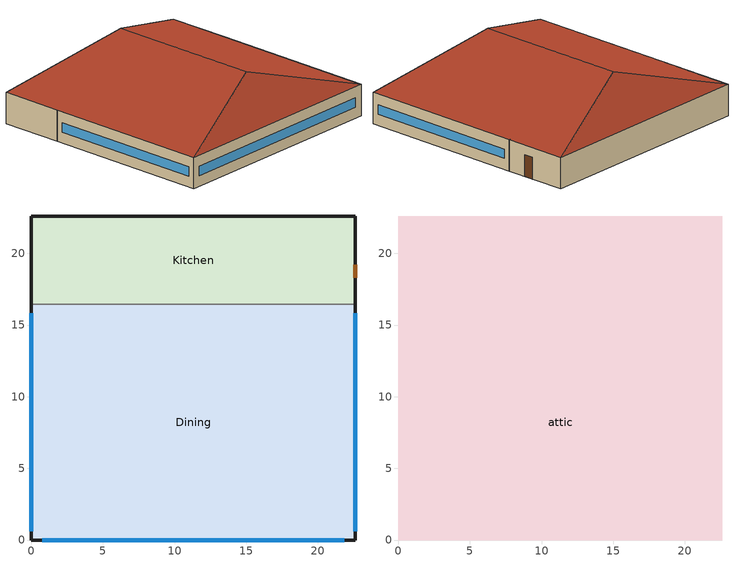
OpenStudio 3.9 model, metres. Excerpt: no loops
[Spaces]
Kitchen
 floor ground (Foundation F 1.26W/m*K Perim 34.94m Area 139.41m2): 22.61,22.61 22.61,16.44 0,16.44 0,22.61 z0
 wall outside: 22.61,16.44 22.61,22.61 0,22.61 0,16.44 z0:3.05
 wall to Dining: 0,16.44 22.61,16.44 z0:3.05
 door: 22.61,18.29 22.61,19.21 z0:2.13
Dining
 floor ground (Foundation F 1.26W/m*K Perim 55.49m Area 371.75m2): 22.61,16.44 22.61,0 0,0 0,16.44 z0
 wall outside: 0,16.44 0,0 22.61,0 22.61,16.44 z0:3.05
 window: 0,15.84 0,0.6 / 22.61,0.6 22.61,15.84 / 0.75,0 21.86,0 z1.07:1.98
attic
 floor to Dining: 22.61,16.44 22.61,0 0,0 0,16.44 z3.05
 floor to Kitchen: 22.61,22.61 22.61,16.44 0,16.44 0,22.61 z3.05
 roof outside: 11.3,18.84,6.82 22.61,22.61,3.05 0,22.61,3.05; 11.3,3.77,6.82 0,0,3.05 22.61,0,3.05; 11.3,18.84,6.82 0,22.61,3.05 0,0,3.05 11.3,3.77,6.82; 11.3,3.77,6.82 22.61,0,3.05 22.61,22.61,3.05 11.3,18.84,6.82
[Site]
New York-John F Kennedy Intl AP_NY_USA: Latitude {deg}=40.65; Longitude {deg}=-73.8; Time Zone {hr}=-5; Elevation {m}=5; Terrain=City
[Building]
-FullServiceRestaurant-ASHRAE 169-2013-4A created: 2025-11-20 23:39:47 +0000: North Axis {deg}=0; Default Construction Set=90.1-2004 - FullSrvRest - ASHRAE 169-2013-4A; Standards Number of Stories=1; Standards Number of Above Ground Stories=1; Standards Building Type=FullServiceRestaurant
[SizingPeriod:DesignDay] Barometric Pressure {Pa}=101241; Rain Indicator=No; Snow Indicator=No; Day of Month=21; Daylight Saving Time Indicator=No; Humidity Condition Type=Wetbulb; Dry-Bulb Temperature Range Modifier Type=DefaultMultipliers
Name | Maximum Dry-Bulb Temperature {C} | Daily Dry-Bulb Temperature Range {deltaC} | Wind Speed {m/s} | Wind Direction {deg} | Month | Day Type | Wetbulb or DewPoint at Maximum Dry-Bulb {C} | Solar Model Indicator | ASHRAE Clear Sky Optical Depth for Beam Irradiance | ASHRAE Clear Sky Optical Depth for Diffuse Irradiance | Sky Clearness
New.York-John.F.Kennedy.Intl.AP_NY_USA Ann Clg .4% Condns DB=>MWB | 32.1 | 7.4 | 5.6 | 230 | 7 | SummerDesignDay | 23.1 | ASHRAETau | 0.541 | 1.8
New.York-John.F.Kennedy.Intl.AP_NY_USA Ann Clg .4% Condns WB=>MDB | 29.1 | 7.4 | 5.6 | 230 | 7 | SummerDesignDay | 25 | ASHRAETau | 0.541 | 1.8
New.York-John.F.Kennedy.Intl.AP_NY_USA Ann Htg 99.6% Condns DB | -10.7 | 0 | 7.5 | 320 | 1 | WinterDesignDay | -10.7 | ASHRAEClearSky |  |  | 0
[ClimateZones]
Climate Zone Institution Name 1=ASHRAE; Climate Zone Document Name 1=ANSI/ASHRAE Standard 169; Climate Zone Document Year 1=2006; Climate Zone Value 1=4A
[Site:WaterMainsTemperature]
Calculation Method=Correlation; Annual Average Outdoor Air Temperature {C}=12.4667; Maximum Difference In Monthly Average Outdoor Air Temperatures {deltaC}=25.2
[Site:GroundTemperature:Shallow]
6, 2.1, 1.1, 2, 7.2, 13.1, 18.7, 22.7, 23.9, 22, 17.5, 11.7
[Site:GroundTemperature:Deep]
11.8, 9, 7.2, 6.7, 7.7, 10.1, 13, 15.9, 17.8, 18.2, 17.1, 14.8
[Site:GroundTemperature:FCfactorMethod]
January Ground Temperature {C}=14; February Ground Temperature {C}=7.3; March Ground Temperature {C}=3.3; April Ground Temperature {C}=1.2; May Ground Temperature {C}=-0.2; June Ground Temperature {C}=5.6; July Ground Temperature {C}=10.9; August Ground Temperature {C}=16.1; September Ground Temperature {C}=21.7; October Ground Temperature {C}=25; November Ground Temperature {C}=24.8; December Ground Temperature {C}=19.9
[Material:NoMass] Thermal Absorptance=0.9; Solar Absorptance=0.7
Name | Roughness | Thermal Resistance {m2-K/W} | Visible Absorptance
CP02 CARPET PAD | VeryRough | 0.21648 | 0.8
Typical Insulation R-6.78 | Smooth | 1.19347 | 0.7
Typical Carpet Pad | Smooth | 0.21648 | 0.8
Typical Insulation R-5.89 | Smooth | 1.03652 | 0.7
Typical Insulation R-27.78; Typical Insulation R-27.78 1 | Smooth | 4.8919 | 0.7
Typical Insulation R-0.58 | Smooth | 0.101875 | 0.7
Typical Insulation R-0.01 | Smooth | 0.001 | 0.7
[Material]
Name | Roughness | Thickness {m} | Conductivity {W/m-K} | Density {kg/m3} | Specific Heat {J/kg-K} | Thermal Absorptance | Solar Absorptance | Visible Absorptance
100mm Normalweight concrete floor | MediumSmooth | 0.1016 | 2.31 | 2322 | 832
G01 13mm gypsum board | Smooth | 0.0127 | 0.16 | 800 | 1090 | 0.9 | 0.7 | 0.5
4 in. Normalweight Concrete Floor | MediumRough | 0.1016 | 2.31 | 2322 | 832 | 0.9 | 0.7 | 0.7
25mm Stucco | Smooth | 0.0254 | 0.72 | 1856 | 840 | 0.9 | 0.7 | 0.7
5/8 in. Gypsum Board | MediumSmooth | 0.0159 | 0.16 | 800 | 1090 | 0.9 | 0.7 | 0.7
6 in. Normalweight Concrete Floor | MediumRough | 0.1524 | 2.31 | 2322 | 832 | 0.9 | 0.7 | 0.7
8 in. Concrete Block Basement Wall | MediumRough | 0.2032 | 1.326 | 1842 | 912 | 0.9 | 0.7 | 0.7
F08 Metal surface | Smooth | 0.0008 | 45.28 | 7824 | 500 | 0.9 | 0.7 | 0.7
G05 25mm wood | MediumSmooth | 0.0254 | 0.15 | 608 | 1630 | 0.9 | 0.5 | 0.5
5/8 in. Plywood | Smooth | 0.0159 | 0.12 | 544 | 1210 | 0.9 | 0.7 | 0.7
Asphalt Shingles | VeryRough | 0.0032 | 0.04 | 1120 | 1260 | 0.9 | 0.7 | 0.7
Std Wood 6inch | MediumSmooth | 0.15 | 0.12 | 540 | 1210 | 0.9 | 0.7 | 0.7
[Construction:FfactorGroundFloor] F-Factor {W/m-K}=1.26344
Name | Area {m2} | PerimeterExposed {m}
Foundation F 1.26W/m*K Perim 55.49m Area 371.75m2 | 371.748 | 55.4941
Foundation F 1.26W/m*K Perim 34.94m Area 139.41m2 | 139.405 | 34.9407
[DefaultConstructionSet]
Name | Default Exterior Surface Constructions | Default Interior Surface Constructions | Default Ground Contact Surface Constructions | Default Exterior SubSurface Constructions | Default Interior SubSurface Constructions | Interior Partition Construction
90.1-2004 - FullSrvRest - ASHRAE 169-2013-4A | Default Surface Constructions 1 | Default Surface Constructions 2 | Default Surface Constructions 3 | Default Sub Surface Constructions 1 | Default Sub Surface Constructions 2 | Typical Interior Partition
90.1-2004 -  - Attic - ASHRAE 169-2013-4A | Default Surface Constructions 4 | Default Surface Constructions 5 | Default Surface Constructions 6 | Default Sub Surface Constructions 3 | Default Sub Surface Constructions 4
[DefaultSurfaceConstructions]
Name | Floor Construction | Wall Construction | Roof Ceiling Construction
Default Surface Constructions 1 | Typical Insulated Exterior Mass Floor R-9.35 | Typical Insulated Steel Framed Exterior Wall R-8.06 | Typical Wood Joist Attic Floor R-29.41
Default Surface Constructions 2 | Typical Interior Floor | Typical Interior Wall | Typical Interior Ceiling
Default Surface Constructions 3 | Typical Insulated Carpeted 6in Slab Floor | Typical Insulated Basement Mass Wall
Default Surface Constructions 4 | Typical Attic Soffit |  | Typical Uninsulated Wood Joist Attic Roof
Default Surface Constructions 5 | Typical Wood Joist Attic Floor R-29.41 1
Default Surface Constructions 6
[Construction]
Typical Insulated Exterior Mass Floor R-9.35: Typical Insulation R-6.78, 4 in. Normalweight Concrete Floor, Typical Carpet Pad
Typical Insulated Steel Framed Exterior Wall R-8.06: 25mm Stucco, 5/8 in. Gypsum Board, Typical Insulation R-5.89, 5/8 in. Gypsum Board
Typical Wood Joist Attic Floor R-29.41: 5/8 in. Gypsum Board, Typical Insulation R-27.78
Typical Interior Floor: 100mm Normalweight concrete floor, CP02 CARPET PAD
Typical Interior Wall: G01 13mm gypsum board, G01 13mm gypsum board
Typical Interior Ceiling: CP02 CARPET PAD, 100mm Normalweight concrete floor
Typical Insulated Carpeted 6in Slab Floor: 6 in. Normalweight Concrete Floor, Typical Carpet Pad
Typical Insulated Basement Mass Wall: 8 in. Concrete Block Basement Wall
U 0.57 SHGC 0.39 Simple Glazing: U 0.57 SHGC 0.39 Simple Glazing
U 0.67 SHGC 0.39 Simple Glazing: U 0.67 SHGC 0.39 Simple Glazing
Typical Insulated Metal Door R-1.43: F08 Metal surface, Typical Insulation R-0.58
Typical Overhead Door R-0.86: Typical Insulation R-0.01
U 1.17 SHGC 0.49 Simple Glazing: U 1.17 SHGC 0.49 Simple Glazing
Typical Interior Window: Clear 3mm
Typical Interior Door; Typical Interior Partition: G05 25mm wood
Typical Attic Soffit: 5/8 in. Plywood
Typical Uninsulated Wood Joist Attic Roof: Asphalt Shingles, 5/8 in. Plywood
Typical Wood Joist Attic Floor R-29.41 1: 5/8 in. Gypsum Board, Typical Insulation R-27.78 1
InteriorFurnishings: Std Wood 6inch
[DefaultSubSurfaceConstructions]
Name | Fixed Window Construction | Operable Window Construction | Door Construction | Glass Door Construction | Overhead Door Construction | Skylight Construction | Tubular Daylight Dome Construction | Tubular Daylight Diffuser Construction
Default Sub Surface Constructions 1 | U 0.57 SHGC 0.39 Simple Glazing | U 0.67 SHGC 0.39 Simple Glazing | Typical Insulated Metal Door R-1.43 | U 0.67 SHGC 0.39 Simple Glazing | Typical Overhead Door R-0.86 | U 1.17 SHGC 0.49 Simple Glazing | Typical Interior Window | Typical Interior Window
Default Sub Surface Constructions 2 | Typical Interior Window | Typical Interior Window | Typical Interior Door
Default Sub Surface Constructions 3; Default Sub Surface Constructions 4
[WindowMaterial:SimpleGlazingSystem] Visible Transmittance=0.81
Name | U-Factor {W/m2-K} | Solar Heat Gain Coefficient
U 0.57 SHGC 0.39 Simple Glazing | 3.23661 | 0.39
U 0.67 SHGC 0.39 Simple Glazing | 3.80444 | 0.39
U 1.17 SHGC 0.49 Simple Glazing | 6.64357 | 0.49
[WindowMaterial:Glazing]
Clear 3mm: Optical Data Type=SpectralAverage; Thickness {m}=0.003; Solar Transmittance at Normal Incidence=0.837; Front Side Solar Reflectance at Normal Incidence=0.075; Back Side Solar Reflectance at Normal Incidence=0.075; Visible Transmittance at Normal Incidence=0.898; Front Side Visible Reflectance at Normal Incidence=0.081; Back Side Visible Reflectance at Normal Incidence=0.081; Infrared Transmittance at Normal Incidence=0; Front Side Infrared Hemispherical Emissivity=0.84; Back Side Infrared Hemispherical Emissivity=0.84; Conductivity {W/m-K}=0.9; Dirt Correction Factor for Solar and Visible Transmittance=1; Solar Diffusing=No
[Space]
Name | Space Type | Building Story | Thermal Zone | Part of Total Floor Area
Kitchen | FullServiceRestaurant Kitchen | Building Story 1 | Kitchen ZN | Yes
Dining | FullServiceRestaurant Dining | Building Story 1 | Dining ZN | Yes
attic | FullServiceRestaurant Attic | Building Story 2 | attic ZN | No
[BuildingStory]
Name | Nominal Z Coordinate {m}
Building Story 1 | 0
Building Story 2 | 3.0488
[SpaceType] Standards Building Type=FullServiceRestaurant
Name | Default Schedule Set | Design Specification Outdoor Air Object | Standards Space Type | Default Construction Set
FullServiceRestaurant Dining | FullServiceRestaurant Dining Schedule Set | FullServiceRestaurant Dining Ventilation | Dining
FullServiceRestaurant Kitchen | FullServiceRestaurant Kitchen Schedule Set | FullServiceRestaurant Kitchen Ventilation | Kitchen
FullServiceRestaurant Attic | FullServiceRestaurant Attic Schedule Set | FullServiceRestaurant Attic Ventilation | Attic | 90.1-2004 -  - Attic - ASHRAE 169-2013-4A
[DesignSpecification:OutdoorAir]
Name | Outdoor Air Flow per Person {m3/s-person} | Outdoor Air Flow per Floor Area {m3/s-m2} | Outdoor Air Flow Air Changes per Hour {1/hr} | Outdoor Air Method | Outdoor Air Flow Rate {m3/s}
FullServiceRestaurant Attic Ventilation | 0 | 0 | 0
FullServiceRestaurant Dining Ventilation | 0.00943895 |  |  | Sum
FullServiceRestaurant Kitchen Ventilation | 0 | 0 |  | Sum | 1.87712
[DefaultScheduleSet]
Name | Number of People Schedule | People Activity Level Schedule | Lighting Schedule | Electric Equipment Schedule | Gas Equipment Schedule
FullServiceRestaurant Attic Schedule Set
FullServiceRestaurant Dining Schedule Set | RestaurantSitDown BLDG_OCC_SCH | RestaurantSitDown ACTIVITY_SCH | RestaurantSitDown BLDG_LIGHT_KITCHEN_SCH_2004_2007 | RestaurantSitDown BLDG_EQUIP_SCH
FullServiceRestaurant Kitchen Schedule Set | RestaurantSitDown BLDG_OCC_SCH | RestaurantSitDown ACTIVITY_SCH | RestaurantSitDown BLDG_LIGHT_KITCHEN_SCH_2004_2007 | RestaurantSitDown BLDG_EQUIP_SCH | RestaurantSitDown Rest_GAS_EQUIP_SCH
[ThermostatSetpoint:DualSetpoint]
Name | Heating Setpoint Temperature Schedule | Cooling Setpoint Temperature Schedule
FullServiceRestaurant Attic Thermostat 1
FullServiceRestaurant Dining Thermostat 1 | RestaurantSitDown HTGSETP_SCH_NO_OPTIMUM | RestaurantSitDown CLGSETP_SCH_NO_SETBACK
FullServiceRestaurant Kitchen Thermostat 1 | RestaurantSitDown HTGSETP_KITCHEN_SCH_NO_OPTIMUM | RestaurantSitDown CLGSETP_KITCHEN_SCH_NO_SETBACK
[People:Definition] Number of People Calculation Method=People/Area; Fraction Radiant=0.3; Thermal Comfort Model Type 1=AdaptiveASH55
Name | People per Space Floor Area {person/m2}
FullServiceRestaurant Dining People Definition | 0.753474
FullServiceRestaurant Kitchen People Definition | 0.0538196
[People] Work Efficiency Schedule=Work Efficiency Schedule; Clothing Insulation Schedule=Clothing Schedule; Air Velocity Schedule=Air Velocity Schedule; Multiplier=1
Name | People Definition | Space or SpaceType
FullServiceRestaurant Dining People | FullServiceRestaurant Dining People Definition | FullServiceRestaurant Dining
FullServiceRestaurant Kitchen People | FullServiceRestaurant Kitchen People Definition | FullServiceRestaurant Kitchen
[Lights:Definition] Design Level Calculation Method=Watts/Area; Fraction Radiant=0.7; Fraction Visible=0.2; Return Air Fraction=0
Name | Watts per Space Floor Area {W/m2}
FullServiceRestaurant Dining Lights Definition | 22.6042
FullServiceRestaurant Kitchen Lights Definition | 12.9167
[Lights] Fraction Replaceable=1
Name | Lights Definition | Space or SpaceType
FullServiceRestaurant Dining Lights | FullServiceRestaurant Dining Lights Definition | FullServiceRestaurant Dining
FullServiceRestaurant Kitchen Lights | FullServiceRestaurant Kitchen Lights Definition | FullServiceRestaurant Kitchen
[ElectricEquipment:Definition]
Name | Design Level Calculation Method | Watts per Space Floor Area {W/m2} | Fraction Latent | Fraction Radiant | Fraction Lost | Design Level {W}
FullServiceRestaurant Dining Elec Equip Definition | Watts/Area | 64.9279 | 0.25 | 0.3 | 0
FullServiceRestaurant Kitchen Elec Equip Definition | Watts/Area | 403.97 | 0.25 | 0.3 | 0.2
Kitchen Electric Equipment Definition1 | EquipmentLevel |  | 0 | 0.25 | 0 | 515.917
Kitchen Electric Equipment Definition2 | EquipmentLevel |  | 0 | 0.25 | 0 | 851.67
[ElectricEquipment]
Name | Electric Equipment Definition | Space or SpaceType | Schedule
FullServiceRestaurant Dining Elec Equip | FullServiceRestaurant Dining Elec Equip Definition | FullServiceRestaurant Dining
FullServiceRestaurant Kitchen Elec Equip | FullServiceRestaurant Kitchen Elec Equip Definition | FullServiceRestaurant Kitchen
Kitchen_Reach-in-Freezer | Kitchen Electric Equipment Definition1 | FullServiceRestaurant Kitchen | RestaurantSitDown ALWAYS_ON
Kitchen_Reach-in-Refrigerator | Kitchen Electric Equipment Definition2 | FullServiceRestaurant Kitchen | RestaurantSitDown ALWAYS_ON
[GasEquipment:Definition]
FullServiceRestaurant Kitchen Gas Equip Definition: Design Level Calculation Method=Watts/Area; Watts per Space Floor Area {W/m2}=649.246; Fraction Latent=0.1; Fraction Radiant=0.2; Fraction Lost=0.7
[GasEquipment]
FullServiceRestaurant Kitchen Gas Equip: Gas Equipment Definition=FullServiceRestaurant Kitchen Gas Equip Definition; Space or SpaceType=FullServiceRestaurant Kitchen
[SpaceInfiltration:DesignFlowRate]
Name | Space or SpaceType | Schedule | Design Flow Rate Calculation Method | Flow per Exterior Surface Area {m3/s-m2} | Constant Term Coefficient | Temperature Term Coefficient | Velocity Term Coefficient | Velocity Squared Term Coefficient | Design Flow Rate {m3/s}
attic HVAC On Infiltration | attic | Infiltration HVAC On Schedule | Flow/ExteriorArea | 0.000570329 | 0.0051 | 0.0059 | 0 | 0.0368
attic HVAC Off Infiltration | attic | Infiltration HVAC Off Schedule | Flow/ExteriorArea | 0.000570329 | 0 | 0.01 | 0 | 0.0441
Dining HVAC On Infiltration | Dining | Infiltration HVAC On Schedule | Flow/ExteriorArea | 0.000570329 | 0.0051 | 0.0059 | 0 | 0.0368
Dining HVAC Off Infiltration | Dining | Infiltration HVAC Off Schedule | Flow/ExteriorArea | 0.000570329 | 0 | 0.01 | 0 | 0.0441
Kitchen HVAC On Infiltration | Kitchen | Infiltration HVAC On Schedule | Flow/ExteriorArea | 0.000570329 | 0.0051 | 0.0059 | 0 | 0.0368
Kitchen HVAC Off Infiltration | Kitchen | Infiltration HVAC Off Schedule | Flow/ExteriorArea | 0.000570329 | 0 | 0.01 | 0 | 0.0441
Dining door Infiltration | Dining | RestaurantSitDown DOOR_INFIL_SCH | Flow/Space |  |  |  |  |  | 0.614475
Space Infiltration Design Flow Rate 2 | attic | Always On | Flow/Space |  |  |  |  |  | 0.2378
[ThermalZone] Use Ideal Air Loads=No
Name | Thermostat
attic ZN | FullServiceRestaurant Attic Thermostat 1
Dining ZN | FullServiceRestaurant Dining Thermostat 1
Kitchen ZN | FullServiceRestaurant Kitchen Thermostat 1
[Sizing:Zone]
attic ZN: Zone Cooling Design Supply Air Temperature Input Method=SupplyAirTemperature; Zone Cooling Design Supply Air Temperature {C}=14; Zone Cooling Design Supply Air Temperature Difference {deltaC}=11.11; Zone Heating Design Supply Air Temperature Input Method=SupplyAirTemperature; Zone Heating Design Supply Air Temperature {C}=40; Zone Heating Design Supply Air Temperature Difference {deltaC}=11.11; Zone Cooling Design Supply Air Humidity Ratio {kg-H2O/kg-air}=0.0085; Zone Heating Design Supply Air Humidity Ratio {kg-H2O/kg-air}=0.008; Cooling Design Air Flow Method=DesignDay; Heating Design Air Flow Method=DesignDay; Account for Dedicated Outdoor Air System=No; Dedicated Outdoor Air System Control Strategy=NeutralSupplyAir; Dedicated Outdoor Air Low Setpoint Temperature for Design {C}=autosize; Dedicated Outdoor Air High Setpoint Temperature for Design {C}=autosize; Zone Load Sizing Method=Sensible Load Only No Latent Load; Zone Latent Cooling Design Supply Air Humidity Ratio Input Method=HumidityRatioDifference; Zone Cooling Design Supply Air Humidity Ratio Difference {kgWater/kgDryAir}=0.005; Zone Latent Heating Design Supply Air Humidity Ratio Input Method=HumidityRatioDifference; Zone Humidification Design Supply Air Humidity Ratio Difference {kgWater/kgDryAir}=0.005; Sizing Option=Coincident
[AvailabilityManager:NightCycle] Applicability Schedule=Always On Discrete; Control Type=CycleOnAny; Thermostat Tolerance {deltaC}=1; Cycling Run Time {s}=1800
Availability Manager Night Cycle 1; Availability Manager Night Cycle 2
[Refrigeration:Compressor] Refrigeration Compressor Power Curve=Old_Low_Temp_Comp_Pwr_Curve; Refrigeration Compressor Capacity Curve=Old_Low_Temp_Comp_Cap_Curve; Rated Return Gas Temperature {C}=18.3; Rated Subcooling {deltaC}=0
Refrigeration Compressor 1; Refrigeration Compressor 2; Refrigeration Compressor 3; Refrigeration Compressor 4; Refrigeration Compressor 5; Refrigeration Compressor 6; Refrigeration Compressor 7; Refrigeration Compressor 8; Refrigeration Compressor 9; Refrigeration Compressor 10; Refrigeration Compressor 11; Refrigeration Compressor 12; Refrigeration Compressor 13; Refrigeration Compressor 14; Refrigeration Compressor 15; Refrigeration Compressor 16; Refrigeration Compressor 17; Refrigeration Compressor 18; Refrigeration Compressor 19; Refrigeration Compressor 20
[ZoneMixing]
Zone Mixing 1: Zone or Space=Kitchen ZN; Schedule=RestaurantSitDown Hours_of_operation; Design Flow Rate Calculation Method=Flow/Zone; Design Flow Rate {m3/s}=2.64398; Source Zone or Space=Dining ZN; Delta Temperature {deltaC}=0
[InternalMass:Definition]
Internal Mass Definition 1: Construction=InteriorFurnishings; Design Level Calculation Method=SurfaceArea/Area; Surface Area per Space Floor Area=2
[InternalMass] Internal Mass Definition=Internal Mass Definition 1; Multiplier=1
Name | Space or SpaceType
attic Mass | attic
Dining Mass | Dining
Kitchen Mass | Kitchen
[Exterior:Lights:Definition]
NonDimming Exterior Lights Def: Design Level {W}=3695.1
[Exterior:Lights]
NonDimming Exterior Lights Def: Exterior Lights Definition=NonDimming Exterior Lights Def; Schedule=RestaurantSitDown Exterior_Lgt_ALWAYS_ON; Control Option=AstronomicalClock
[Schedule:Constant]
Always On Discrete: Value=1
[Schedule:Ruleset]
Name | Default Day Schedule | Summer Design Day Schedule | Winter Design Day Schedule
Clothing Schedule | Clothing Schedule Default Winter Clothes
Air Velocity Schedule | Air Velocity Schedule Default
Work Efficiency Schedule | Work Efficiency Schedule Default
RestaurantSitDown BLDG_OCC_SCH | RestaurantSitDown BLDG_OCC_SCH Default | RestaurantSitDown BLDG_OCC_SCH Summer Design Day | RestaurantSitDown BLDG_OCC_SCH Winter Design Day
RestaurantSitDown ACTIVITY_SCH | RestaurantSitDown ACTIVITY_SCH Default | RestaurantSitDown ACTIVITY_SCH Summer Design Day | RestaurantSitDown ACTIVITY_SCH Winter Design Day
RestaurantSitDown BLDG_LIGHT_KITCHEN_SCH_2004_2007 | RestaurantSitDown BLDG_LIGHT_KITCHEN_SCH_2004_2007 Default | RestaurantSitDown BLDG_LIGHT_KITCHEN_SCH_2004_2007 Summer Design Day | RestaurantSitDown BLDG_LIGHT_KITCHEN_SCH_2004_2007 Winter Design Day
RestaurantSitDown BLDG_EQUIP_SCH | RestaurantSitDown BLDG_EQUIP_SCH Default | RestaurantSitDown BLDG_EQUIP_SCH Summer Design Day | RestaurantSitDown BLDG_EQUIP_SCH Winter Design Day
RestaurantSitDown HTGSETP_SCH_NO_OPTIMUM | RestaurantSitDown HTGSETP_SCH_NO_OPTIMUM Default | RestaurantSitDown HTGSETP_SCH_NO_OPTIMUM Summer Design Day | RestaurantSitDown HTGSETP_SCH_NO_OPTIMUM Winter Design Day
RestaurantSitDown CLGSETP_SCH_NO_SETBACK | RestaurantSitDown CLGSETP_SCH_NO_SETBACK Default | RestaurantSitDown CLGSETP_SCH_NO_SETBACK Summer Design Day | RestaurantSitDown CLGSETP_SCH_NO_SETBACK Winter Design Day
RestaurantSitDown Rest_GAS_EQUIP_SCH | RestaurantSitDown Rest_GAS_EQUIP_SCH Default | RestaurantSitDown Rest_GAS_EQUIP_SCH Summer Design Day | RestaurantSitDown Rest_GAS_EQUIP_SCH Winter Design Day
RestaurantSitDown HTGSETP_KITCHEN_SCH_NO_OPTIMUM | RestaurantSitDown HTGSETP_KITCHEN_SCH_NO_OPTIMUM Default | RestaurantSitDown HTGSETP_KITCHEN_SCH_NO_OPTIMUM Summer Design Day | RestaurantSitDown HTGSETP_KITCHEN_SCH_NO_OPTIMUM Winter Design Day
RestaurantSitDown CLGSETP_KITCHEN_SCH_NO_SETBACK | RestaurantSitDown CLGSETP_KITCHEN_SCH_NO_SETBACK Default | RestaurantSitDown CLGSETP_KITCHEN_SCH_NO_SETBACK Summer Design Day | RestaurantSitDown CLGSETP_KITCHEN_SCH_NO_SETBACK Winter Design Day
RestaurantSitDown ALWAYS_ON | RestaurantSitDown ALWAYS_ON Default | RestaurantSitDown ALWAYS_ON Summer Design Day | RestaurantSitDown ALWAYS_ON Winter Design Day
RestaurantSitDown DOOR_INFIL_SCH | RestaurantSitDown DOOR_INFIL_SCH Default | RestaurantSitDown DOOR_INFIL_SCH Summer Design Day | RestaurantSitDown DOOR_INFIL_SCH Winter Design Day
Always On | Always On Default
RestaurantSitDown Hours_of_operation | RestaurantSitDown Hours_of_operation Default | RestaurantSitDown Hours_of_operation Summer Design Day | RestaurantSitDown Hours_of_operation Winter Design Day
RestaurantSitDown Exterior_Lgt_ALWAYS_ON | RestaurantSitDown Exterior_Lgt_ALWAYS_ON Default | RestaurantSitDown Exterior_Lgt_ALWAYS_ON Summer Design Day | RestaurantSitDown Exterior_Lgt_ALWAYS_ON Winter Design Day
Infiltration HVAC On Schedule | RestaurantSitDown HVACOperationSchd Default 1 | RestaurantSitDown HVACOperationSchd Summer Design Day 1 | RestaurantSitDown HVACOperationSchd Winter Design Day 1
Infiltration HVAC Off Schedule | RestaurantSitDown HVACOperationSchd Default inverted | RestaurantSitDown HVACOperationSchd Summer Design Day inverted 1 | RestaurantSitDown HVACOperationSchd Winter Design Day inverted 1
[Schedule:Day]
Clothing Schedule Default Winter Clothes: 24, 0, 1
Clothing Schedule Summer Clothes: 24, 0, 0.5
Air Velocity Schedule Default: 24, 0, 0.2
Work Efficiency Schedule Default: 24, 0, 0
RestaurantSitDown BLDG_OCC_SCH Default: No, 1, 0, 0.05, 6, 0, 0, 7, 0, 0.05, 9, 0, 0.5, 11, 0, 0.2, 12, 0, 0.3, 14, 0, 0.5, 15, 0, 0.3, 16, 0, 0.2, 17, 0, 0.25, 18, 0, 0.35, 19, 0, 0.55, 20, 0, 0.65, 21, 0, 0.7, 22, 0, 0.35, 24, 0, 0.2
RestaurantSitDown BLDG_OCC_SCH Sat Day: No, 1, 0, 0.05, 6, 0, 0, 7, 0, 0.05, 9, 0, 0.5, 10, 0, 0.4, 11, 0, 0.2, 12, 0, 0.45, 14, 0, 0.5, 15, 0, 0.35, 18, 0, 0.3, 19, 0, 0.7, 20, 0, 0.9, 21, 0, 0.7, 22, 0, 0.65, 23, 0, 0.55, 24, 0, 0.35
RestaurantSitDown BLDG_OCC_SCH Summer Design Day; RestaurantSitDown BLDG_LIGHT_KITCHEN_SCH_2004_2007 Summer Design Day; RestaurantSitDown ALWAYS_ON Default; RestaurantSitDown ALWAYS_ON Winter Design Day; RestaurantSitDown ALWAYS_ON Summer Design Day; RestaurantSitDown DOOR_INFIL_SCH Summer Design Day; Always On Default; RestaurantSitDown Exterior_Lgt_ALWAYS_ON Default; RestaurantSitDown Exterior_Lgt_ALWAYS_ON Winter Design Day; RestaurantSitDown Exterior_Lgt_ALWAYS_ON Summer Design Day: No, 24, 0, 1
RestaurantSitDown BLDG_OCC_SCH Wkdy Day: No, 1, 0, 0.05, 5, 0, 0, 6, 0, 0.05, 7, 0, 0.1, 10, 0, 0.4, 11, 0, 0.2, 12, 0, 0.5, 13, 0, 0.8, 14, 0, 0.7, 15, 0, 0.4, 16, 0, 0.2, 17, 0, 0.25, 18, 0, 0.5, 21, 0, 0.8, 22, 0, 0.5, 23, 0, 0.35, 24, 0, 0.2
RestaurantSitDown BLDG_OCC_SCH Winter Design Day; RestaurantSitDown BLDG_LIGHT_KITCHEN_SCH_2004_2007 Winter Design Day; RestaurantSitDown BLDG_EQUIP_SCH Winter Design Day; RestaurantSitDown Rest_GAS_EQUIP_SCH Winter Design Day; RestaurantSitDown DOOR_INFIL_SCH Winter Design Day: No, 24, 0, 0
RestaurantSitDown ACTIVITY_SCH Default; RestaurantSitDown ACTIVITY_SCH Winter Design Day; RestaurantSitDown ACTIVITY_SCH Summer Design Day: No, 24, 0, 120
RestaurantSitDown BLDG_LIGHT_KITCHEN_SCH_2004_2007 Default: No, 1, 0, 0.2, 6, 0, 0.15, 8, 0, 0.3, 10, 0, 0.5, 16, 0, 0.7, 22, 0, 0.6, 23, 0, 0.5, 24, 0, 0.3
RestaurantSitDown BLDG_LIGHT_KITCHEN_SCH_2004_2007 Sat Day: No, 1, 0, 0.2, 6, 0, 0.15, 8, 0, 0.3, 10, 0, 0.6, 17, 0, 0.8, 22, 0, 0.9, 23, 0, 0.5, 24, 0, 0.3
RestaurantSitDown BLDG_LIGHT_KITCHEN_SCH_2004_2007 Wkdy Day: No, 5, 0, 0.15, 6, 0, 0.2, 8, 0, 0.4, 10, 0, 0.6, 22, 0, 0.9, 23, 0, 0.5, 24, 0, 0.3
RestaurantSitDown BLDG_EQUIP_SCH Default; RestaurantSitDown BLDG_EQUIP_SCH Default|Sat|Wkdy Day; RestaurantSitDown Rest_GAS_EQUIP_SCH Default; RestaurantSitDown Rest_GAS_EQUIP_SCH Default|Sat|Wkdy Day: No, 1, 0, 0.03, 2, 0, 0.02, 3, 0, 0.03, 4, 0, 0.02, 5, 0, 0.05, 6, 0, 0.12, 7, 0, 0.13, 8, 0, 0.15, 9, 0, 0.18, 10, 0, 0.21, 11, 0, 0.26, 12, 0, 0.29, 13, 0, 0.27, 14, 0, 0.25, 16, 0, 0.23, 18, 0, 0.26, 19, 0, 0.24, 20, 0, 0.22, 21, 0, 0.2, 22, 0, 0.18, 23, 0, 0.09, 24, 0, 0.03
RestaurantSitDown BLDG_EQUIP_SCH Summer Design Day; RestaurantSitDown Rest_GAS_EQUIP_SCH Summer Design Day: No, 24, 0, 0.29
RestaurantSitDown HTGSETP_SCH_NO_OPTIMUM Default; RestaurantSitDown HTGSETP_SCH_NO_OPTIMUM Default|Sat|Wkdy Day: No, 4, 0, 15.6, 24, 0, 21
RestaurantSitDown HTGSETP_SCH_NO_OPTIMUM Summer Design Day; RestaurantSitDown HTGSETP_KITCHEN_SCH_NO_OPTIMUM Summer Design Day: No, 24, 0, 15.6
RestaurantSitDown HTGSETP_SCH_NO_OPTIMUM Winter Design Day: No, 24, 0, 21
RestaurantSitDown CLGSETP_SCH_NO_SETBACK Default; RestaurantSitDown CLGSETP_SCH_NO_SETBACK Default|Sat|Wkdy Day: No, 24, 0, 24
RestaurantSitDown CLGSETP_SCH_NO_SETBACK Summer Design Day: No, 5, 0, 30, 6, 0, 26, 24, 0, 24
RestaurantSitDown CLGSETP_SCH_NO_SETBACK Winter Design Day; RestaurantSitDown CLGSETP_KITCHEN_SCH_NO_SETBACK Winter Design Day: No, 24, 0, 30
RestaurantSitDown HTGSETP_KITCHEN_SCH_NO_OPTIMUM Default; RestaurantSitDown HTGSETP_KITCHEN_SCH_NO_OPTIMUM Default|Sat|Wkdy Day: No, 1, 0, 19, 4, 0, 15.6, 24, 0, 19
RestaurantSitDown HTGSETP_KITCHEN_SCH_NO_OPTIMUM Winter Design Day: No, 24, 0, 19
RestaurantSitDown CLGSETP_KITCHEN_SCH_NO_SETBACK Default; RestaurantSitDown CLGSETP_KITCHEN_SCH_NO_SETBACK Default|Sat|Wkdy Day: No, 24, 0, 26
RestaurantSitDown CLGSETP_KITCHEN_SCH_NO_SETBACK Summer Design Day: No, 1, 0, 26, 5, 0, 30, 6, 0, 28, 24, 0, 26
RestaurantSitDown DOOR_INFIL_SCH Default: No, 6, 0, 0, 7, 0, 0.144, 9, 0, 0.558, 11, 0, 0.258, 12, 0, 0.363, 14, 0, 0.558, 15, 0, 0.363, 16, 0, 0.258, 17, 0, 0.363, 18, 0, 0.462, 19, 0, 0.558, 20, 0, 0.65, 21, 0, 0.74, 22, 0, 0.462, 24, 0, 0.258
RestaurantSitDown DOOR_INFIL_SCH Sat Day: No, 6, 0, 0, 7, 0, 0.144, 9, 0, 0.558, 10, 0, 0.462, 11, 0, 0.258, 12, 0, 0.462, 14, 0, 0.558, 15, 0, 0.462, 18, 0, 0.363, 19, 0, 0.74, 20, 0, 0.915, 21, 0, 0.74, 22, 0, 0.65, 23, 0, 0.558, 24, 0, 0.363
RestaurantSitDown DOOR_INFIL_SCH Wkdy Day: No, 6, 0, 0, 7, 0, 0.144, 10, 0, 0.462, 11, 0, 0.258, 12, 0, 0.558, 13, 0, 0.829, 14, 0, 0.74, 15, 0, 0.462, 16, 0, 0.258, 17, 0, 0.363, 18, 0, 0.558, 21, 0, 0.829, 22, 0, 0.558, 23, 0, 0.363, 24, 0, 0.258
RestaurantSitDown Hours_of_operation Default; RestaurantSitDown Hours_of_operation Winter Design Day; RestaurantSitDown Hours_of_operation Summer Design Day; RestaurantSitDown Hours_of_operation Default|WntrDsn|SmrDsn|Sun|Wkdy Day; RestaurantSitDown HVACOperationSchd Default 1; RestaurantSitDown HVACOperationSchd Summer Design Day 1; RestaurantSitDown HVACOperationSchd Winter Design Day 1; RestaurantSitDown HVACOperationSchd Default|WntrDsn|SmrDsn|Sun|Wkdy Day 1: No, 1, 0, 1, 5, 0, 0, 24, 0, 1
RestaurantSitDown HVACOperationSchd Default inverted; RestaurantSitDown HVACOperationSchd Summer Design Day inverted 1; RestaurantSitDown HVACOperationSchd Winter Design Day inverted 1; RestaurantSitDown HVACOperationSchd Default|WntrDsn|SmrDsn|Sun|Wkdy Day inverted 1: 1, 0, 0, 5, 0, 1, 24, 0, 0
[Schedule:Rule]
Name | Schedule Ruleset | Rule Order | Day Schedule | Date Specification Type | Start Month | Start Day | End Month | End Day | Apply Saturday | Apply Monday | Apply Tuesday | Apply Wednesday | Apply Thursday | Apply Friday | Apply Sunday
Schedule Rule 1 | Clothing Schedule | 0 | Clothing Schedule Summer Clothes | DateRange | 5 | 1 | 9 | 30
Schedule Rule 2 | RestaurantSitDown BLDG_OCC_SCH | 1 | RestaurantSitDown BLDG_OCC_SCH Sat Day | DateRange | 1 | 1 | 12 | 31 | Yes
Schedule Rule 3 | RestaurantSitDown BLDG_OCC_SCH | 0 | RestaurantSitDown BLDG_OCC_SCH Wkdy Day | DateRange | 1 | 1 | 12 | 31 |  | Yes | Yes | Yes | Yes | Yes
Schedule Rule 4 | RestaurantSitDown BLDG_LIGHT_KITCHEN_SCH_2004_2007 | 1 | RestaurantSitDown BLDG_LIGHT_KITCHEN_SCH_2004_2007 Sat Day | DateRange | 1 | 1 | 12 | 31 | Yes
Schedule Rule 5 | RestaurantSitDown BLDG_LIGHT_KITCHEN_SCH_2004_2007 | 0 | RestaurantSitDown BLDG_LIGHT_KITCHEN_SCH_2004_2007 Wkdy Day | DateRange | 1 | 1 | 12 | 31 |  | Yes | Yes | Yes | Yes | Yes
Schedule Rule 6 | RestaurantSitDown BLDG_EQUIP_SCH | 0 | RestaurantSitDown BLDG_EQUIP_SCH Default|Sat|Wkdy Day | DateRange | 1 | 1 | 12 | 31 | Yes | Yes | Yes | Yes | Yes | Yes
Schedule Rule 7 | RestaurantSitDown HTGSETP_SCH_NO_OPTIMUM | 0 | RestaurantSitDown HTGSETP_SCH_NO_OPTIMUM Default|Sat|Wkdy Day | DateRange | 1 | 1 | 12 | 31 | Yes | Yes | Yes | Yes | Yes | Yes
Schedule Rule 8 | RestaurantSitDown CLGSETP_SCH_NO_SETBACK | 0 | RestaurantSitDown CLGSETP_SCH_NO_SETBACK Default|Sat|Wkdy Day | DateRange | 1 | 1 | 12 | 31 | Yes | Yes | Yes | Yes | Yes | Yes
Schedule Rule 9 | RestaurantSitDown Rest_GAS_EQUIP_SCH | 0 | RestaurantSitDown Rest_GAS_EQUIP_SCH Default|Sat|Wkdy Day | DateRange | 1 | 1 | 12 | 31 | Yes | Yes | Yes | Yes | Yes | Yes
Schedule Rule 10 | RestaurantSitDown HTGSETP_KITCHEN_SCH_NO_OPTIMUM | 0 | RestaurantSitDown HTGSETP_KITCHEN_SCH_NO_OPTIMUM Default|Sat|Wkdy Day | DateRange | 1 | 1 | 12 | 31 | Yes | Yes | Yes | Yes | Yes | Yes
Schedule Rule 11 | RestaurantSitDown CLGSETP_KITCHEN_SCH_NO_SETBACK | 0 | RestaurantSitDown CLGSETP_KITCHEN_SCH_NO_SETBACK Default|Sat|Wkdy Day | DateRange | 1 | 1 | 12 | 31 | Yes | Yes | Yes | Yes | Yes | Yes
Schedule Rule 15 | RestaurantSitDown DOOR_INFIL_SCH | 1 | RestaurantSitDown DOOR_INFIL_SCH Sat Day | DateRange | 1 | 1 | 12 | 31 | Yes
Schedule Rule 16 | RestaurantSitDown DOOR_INFIL_SCH | 0 | RestaurantSitDown DOOR_INFIL_SCH Wkdy Day | DateRange | 1 | 1 | 12 | 31 |  | Yes | Yes | Yes | Yes | Yes
Schedule Rule 17 | RestaurantSitDown Hours_of_operation | 0 | RestaurantSitDown Hours_of_operation Default|WntrDsn|SmrDsn|Sun|Wkdy Day | DateRange | 1 | 1 | 12 | 31 |  | Yes | Yes | Yes | Yes | Yes | Yes
Schedule Rule 20 | Infiltration HVAC On Schedule | 0 | RestaurantSitDown HVACOperationSchd Default|WntrDsn|SmrDsn|Sun|Wkdy Day 1 | DateRange | 1 | 1 | 12 | 31 |  | Yes | Yes | Yes | Yes | Yes | Yes
RestaurantSitDown HVACOperationSchd Default|WntrDsn|SmrDsn|Sun|Wkdy Day inverted Rule | Infiltration HVAC Off Schedule | 0 | RestaurantSitDown HVACOperationSchd Default|WntrDsn|SmrDsn|Sun|Wkdy Day inverted 1 |  |  |  |  |  | No | Yes | Yes | Yes | Yes | Yes | Yes
[Curve:Bicubic] Minimum Value of x=-40; Maximum Value of x=-17.8; Minimum Value of y=4.4; Maximum Value of y=54.4
Name | Coefficient1 Constant | Coefficient2 x | Coefficient3 x**2 | Coefficient4 y | Coefficient5 y**2 | Coefficient6 x*y | Coefficient7 x**3 | Coefficient8 y**3 | Coefficient9 x**2*y | Coefficient10 x*y**2
Old_Low_Temp_Comp_Pwr_Curve | 29669.3 | 1027.63 | 18.1066 | -442.2 | 11.1335 | -20.3805 | 0.139981 | -0.0588669 | -0.218452 | 0.203858
Old_Low_Temp_Comp_Cap_Curve | 170752 | 6102.9 | 78.262 | -2959.43 | 19.7877 | -90.9581 | 0.435965 | -0.0411577 | -0.608846 | 0.459133
